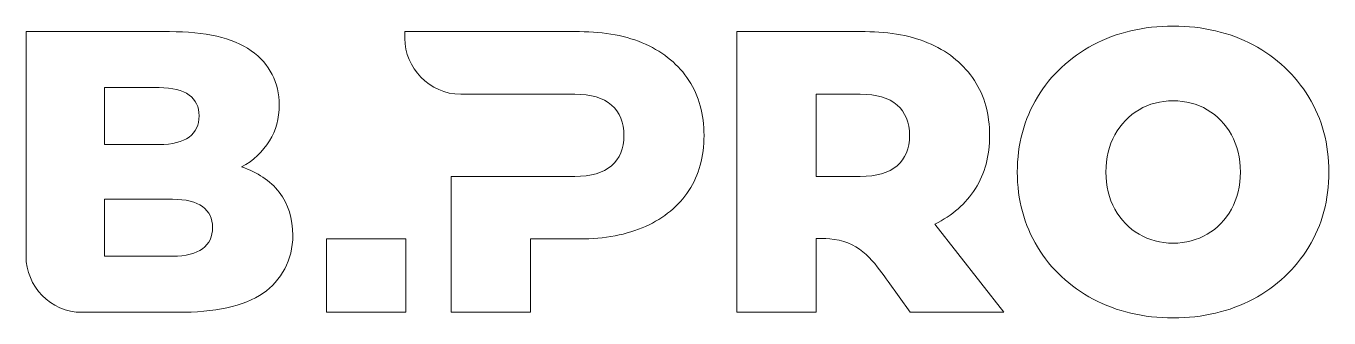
# Model space of a CAD drawing. Header units: millimetres. Extents: x 2 to 154, y 1 to 36.
import ezdxf

# ---------------------------------------------------------------- set-up
doc = ezdxf.new("R2010")
doc.units = ezdxf.units.MM
doc.layers.add('B PRO Logo - Outline', color=18, linetype='Continuous', true_color=0x000000)

msp = doc.modelspace()

# ---------------------------------------------------------------- linework, layer by layer
at = {"layer": 'B PRO Logo - Outline', "color": 18, "lineweight": 0, "true_color": 0x000000}
for p, q in [((52.9, 27.57), (66.2, 27.57)), ((8.71, 2.15), (19.87, 2.15))]:
    msp.add_line(p, q, dxfattribs=at)
for points in [[(18.93, 34.86), (2.2, 34.86), (2.2, 8.66)], [(66.76, 34.86), (46.4, 34.86), (46.39, 34.08)], [(94.37, 10.74), (94.37, 2.15), (85.12, 2.15), (85.12, 34.86), (100.07, 34.86)], [(17.72, 21.7), (11.36, 21.7), (11.36, 28.34), (17.72, 28.34)], [(99.51, 27.57), (94.37, 27.57), (94.37, 17.99), (99.51, 17.99)], [(66.2, 17.99), (51.81, 17.99), (51.81, 2.15), (61.06, 2.15), (61.06, 10.7), (66.76, 10.7)], [(19.29, 8.69), (11.35, 8.69), (11.35, 15.33), (19.29, 15.33)], [(108.2, 12.43), (116.25, 2.15), (105.35, 2.15), (102.76, 5.76)]]:
    msp.add_lwpolyline(points, dxfattribs=at)
msp.add_lwpolyline([(46.5, 10.7), (37.25, 10.7), (37.25, 2.15), (46.5, 2.15)], close=True, dxfattribs=at)
for points in [[(126.69, 33.32), (129.44, 34.78), (132.55, 35.51), (136.01, 35.51)], [(136.01, 35.51), (139.47, 35.51), (142.57, 34.78), (145.33, 33.32)], [(28.46, 32.64), (26.28, 34.19), (23.1, 34.86), (18.93, 34.86)], [(46.39, 34.08), (46.39, 30.67), (49.24, 27.57), (52.9, 27.57)], [(74.47, 33.39), (72.29, 34.37), (69.72, 34.86), (66.76, 34.86)], [(100.07, 34.86), (103.03, 34.86), (105.6, 34.37), (107.78, 33.39)], [(31.73, 26.31), (31.73, 28.92), (30.64, 31.1), (28.46, 32.64)], [(79.52, 29.18), (78.33, 31), (76.65, 32.4), (74.47, 33.39)], [(107.78, 33.39), (109.96, 32.4), (111.64, 31), (112.83, 29.18)], [(120.19, 27.24), (121.76, 29.83), (123.93, 31.85), (126.69, 33.32)], [(145.33, 33.32), (148.09, 31.85), (150.25, 29.83), (151.82, 27.24)], [(81.29, 22.76), (81.29, 25.22), (80.7, 27.36), (79.52, 29.18)], [(112.83, 29.18), (114.01, 27.36), (114.6, 25.22), (114.6, 22.76)], [(17.72, 28.34), (20.83, 28.34), (22.39, 27.13), (22.39, 25.04)], [(66.2, 27.57), (68.1, 27.57), (69.54, 27.15), (70.5, 26.31)], [(103.81, 26.31), (102.84, 27.15), (101.41, 27.57), (99.51, 27.57)], [(30.59, 22.12), (31.35, 23.36), (31.73, 24.75), (31.73, 26.31)], [(70.5, 26.31), (71.47, 25.47), (71.95, 24.28), (71.95, 22.76)], [(105.26, 22.76), (105.26, 24.28), (104.77, 25.47), (103.81, 26.31)], [(117.83, 18.5), (117.83, 21.74), (118.62, 24.66), (120.19, 27.24)], [(136.01, 26.8), (134.54, 26.8), (133.21, 26.45), (132.03, 25.76)], [(139.99, 25.76), (138.8, 26.45), (137.47, 26.8), (136.01, 26.8)], [(151.82, 27.24), (153.4, 24.66), (154.18, 21.74), (154.18, 18.5)], [(22.39, 25.04), (22.39, 22.93), (20.83, 21.7), (17.72, 21.7)], [(132.03, 25.76), (130.84, 25.07), (129.9, 24.1), (129.21, 22.84)], [(142.81, 22.84), (142.12, 24.1), (141.18, 25.07), (139.99, 25.76)], [(129.21, 22.84), (128.52, 21.58), (128.17, 20.13), (128.17, 18.5)], [(143.85, 18.5), (143.85, 20.13), (143.5, 21.58), (142.81, 22.84)], [(27.34, 19.1), (28.74, 19.82), (29.82, 20.89), (30.59, 22.12)], [(71.95, 22.76), (71.95, 21.23), (71.47, 20.05), (70.5, 19.23)], [(79.52, 16.35), (80.7, 18.16), (81.29, 20.29), (81.29, 22.76)], [(103.81, 19.23), (104.77, 20.05), (105.26, 21.23), (105.26, 22.76)], [(114.6, 22.76), (114.6, 20.39), (114.05, 18.32), (112.94, 16.57)], [(31.73, 16.14), (30.67, 17.53), (29.21, 18.45), (27.34, 19.1)], [(70.5, 19.23), (69.54, 18.4), (68.1, 17.99), (66.2, 17.99)], [(99.51, 17.99), (101.41, 17.99), (102.84, 18.4), (103.81, 19.23)], [(120.19, 9.77), (118.62, 12.35), (117.83, 15.26), (117.83, 18.5)], [(128.17, 18.5), (128.17, 16.87), (128.52, 15.43), (129.21, 14.17)], [(142.81, 14.17), (143.5, 15.43), (143.85, 16.87), (143.85, 18.5)], [(154.18, 18.5), (154.18, 15.26), (153.4, 12.35), (151.82, 9.77)], [(19.29, 15.33), (22.41, 15.33), (23.96, 14.12), (23.96, 12.03)], [(33.32, 11.12), (33.32, 13.08), (32.79, 14.76), (31.73, 16.14)], [(74.47, 12.17), (76.65, 13.15), (78.33, 14.55), (79.52, 16.35)], [(112.94, 16.57), (111.84, 14.81), (110.26, 13.43), (108.2, 12.43)], [(129.21, 14.17), (129.9, 12.91), (130.84, 11.94), (132.03, 11.25)], [(139.99, 11.25), (141.18, 11.94), (142.12, 12.91), (142.81, 14.17)], [(66.76, 10.7), (69.72, 10.7), (72.29, 11.19), (74.47, 12.17)], [(23.96, 12.03), (23.96, 9.91), (22.41, 8.69), (19.29, 8.69)], [(29.86, 4.39), (31.94, 5.81), (33.32, 8.25), (33.32, 11.12)], [(97.05, 10.55), (95.43, 10.87), (94.37, 10.74), (94.37, 10.74)], [(132.03, 11.25), (133.21, 10.56), (134.54, 10.21), (136.01, 10.21)], [(136.01, 10.21), (137.47, 10.21), (138.8, 10.56), (139.99, 11.25)], [(102.76, 5.76), (101.57, 7.36), (99.95, 9.97), (97.05, 10.55)], [(126.69, 3.69), (123.93, 5.16), (121.76, 7.18), (120.19, 9.77)], [(151.82, 9.77), (150.25, 7.18), (148.09, 5.16), (145.33, 3.69)], [(2.2, 8.66), (2.2, 5.24), (5.05, 2.15), (8.71, 2.15)], [(19.87, 2.15), (24.23, 2.15), (27.57, 2.81), (29.86, 4.39)], [(136.01, 1.5), (132.55, 1.5), (129.44, 2.23), (126.69, 3.69)], [(145.33, 3.69), (142.57, 2.23), (139.47, 1.5), (136.01, 1.5)]]:
    msp.add_open_spline(points, degree=3, dxfattribs=at)

doc.saveas('drawing.dxf')
